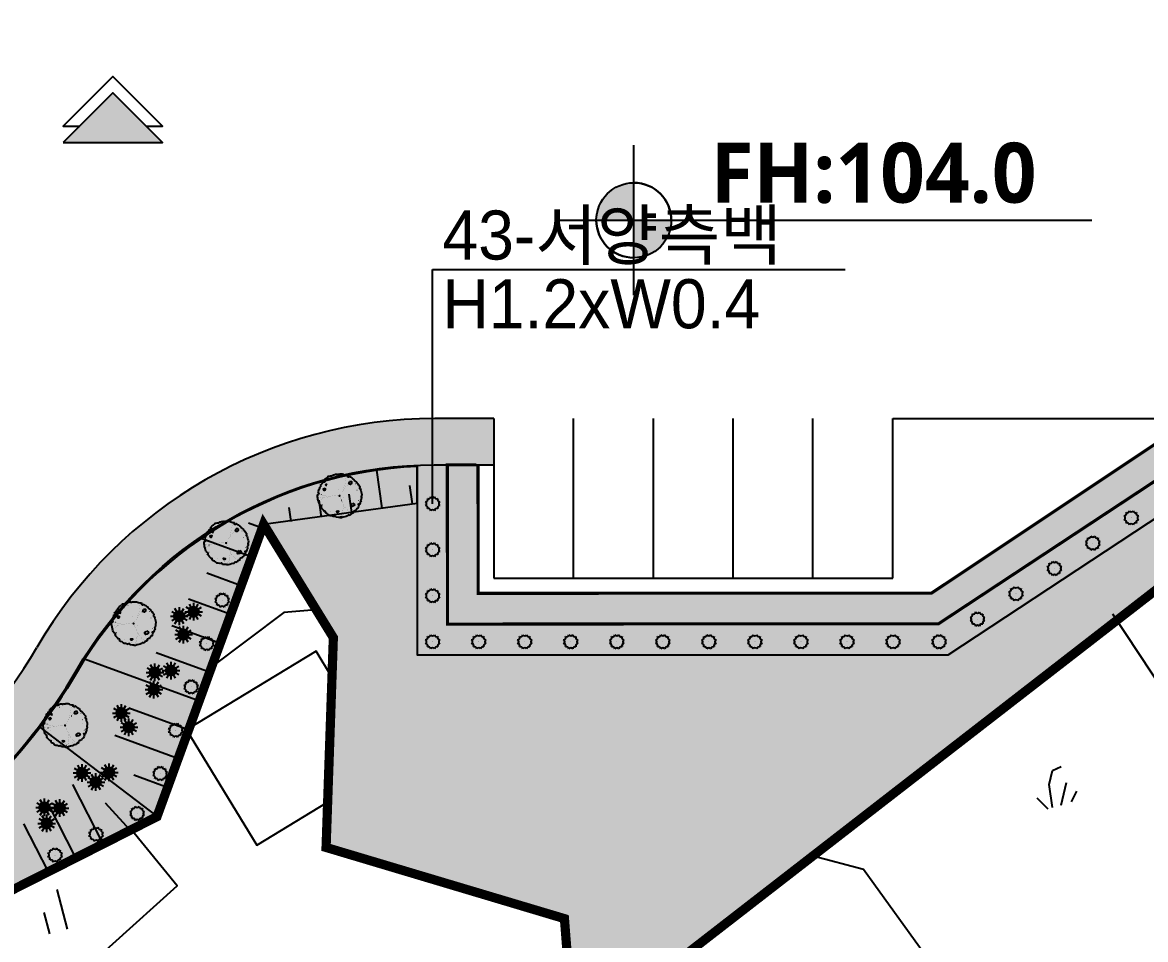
# Model space of a CAD drawing. Header units: millimetres. Extents: x 13387 to 322416, y 10188 to 219730.
# Drawn here: x 107185 to 143775, y 54307 to 84199 of the extents above; entities that cross this region are included whole.
import ezdxf
from ezdxf.xclip import XClip

# ---------------------------------------------------------------- set-up
doc = ezdxf.new("R2010")
doc.units = ezdxf.units.MM
doc.header["$LTSCALE"] = 400
doc.header["$XCLIPFRAME"] = 0
doc.linetypes.add('base$0$base$0$XREF_BASE$0$PHANTOMX2', pattern=[5, 2.5, -0.5, 0.5, -0.5, 0.5, -0.5])
doc.linetypes.add('DOT2', pattern=[0.125, 0, -0.125])
doc.layers.get('Defpoints').update_dxf_attribs({"color": 153})
for name, color, linetype in [('0-녹지', 71, 'Continuous'), ('_교목_Name', 7, 'Continuous'), ('_교목_Plant', 90, 'Continuous'), ('_교목_Size', 7, 'Continuous'), ('_교목_Tag', 7, 'Continuous'), ('base$0$base$0$1-HY', 8, 'Continuous'), ('base$0$base$0$1-SIM', 8, 'Continuous'), ('base$0$base$0$1-비닐하우스', 7, 'Continuous'), ('base$0$base$0$1-지적선', 3, 'Continuous'), ('base$0$base$0$A-ANNO-ENT', 1, 'Continuous'), ('base$0$base$0$CE-SLOP-FILL', 1, 'Continuous'), ('base$0$base$0$LSMD_CONT_LDREG_41500', 1, 'Continuous'), ('base$0$base$0$SYM', 7, 'Continuous'), ('base$0$base$0$TIT', 2, 'Continuous'), ('base$0$base$0$WID', 4, 'Continuous'), ('base$0$base$0$XREF_BASE$0$CE_PROPERTY LINE', 2, 'Continuous'), ('base$0$base$0$XREF_BASE$0$성토옹벽', 6, 'Continuous'), ('base$0$base$0$XREF_BASE$0$절토옹벽', 2, 'Continuous'), ('base$0$base$0$사업부지', 7, 'Continuous'), ('tc-2', 252, 'Continuous')]:
    doc.layers.add(name, color=color, linetype=linetype)
doc.styles.add('base$0$base$0$SH_대대리576', font='NanumGothicBold.ttf')
doc.styles.add('Landy', font='')
doc.styles.get("Standard").update_dxf_attribs({"font": 'arial.ttf'})
doc.styles.get('Landy').set_extended_font_data('Dotum')
doc.dimstyles.new('LandyUse_T', dxfattribs={"dimtxt": 2.5, "dimasz": 80, "dimexe": 1.25, "dimexo": 0.625, "dimtad": 1, "dimtxsty": 'Standard', "dimcen": 2.5, "dimadec": 0, "dimazin": 0, "dimtfac": 1, "dimtmove": 0, "dimatfit": 3, "dimfxl": 1, "dimarcsym": 0})

# ---------------------------------------------------------------- blocks, each defined once
blk = doc.blocks.new('base$0$base$0$XREF_BASE$0$A$C3CBC0631')
at = {"layer": 'base$0$base$0$XREF_BASE$0$절토옹벽'}
h = blk.add_hatch(color=253, dxfattribs=at)
h.dxf.hatch_style = 1
h.paths.add_polyline_path([(130451.335739725, 44866.32076635645), (114477.2026215161, 31926.10577934407), (106369.6013699374, 26576.93265260439), (90369.60388822621, 26567.93888396435), (90366.68744445499, 31756.4857185591), (91366.68760247645, 31756.4857185591), (91366.6872865425, 31757.04778426923), (91369.04164555692, 27568.50079167818), (106141.4091715254, 27576.80455163619), (113947.8975244728, 32781.19332135239), (129837.9336276741, 45656.09152374833), (130467.2574968081, 44879.21855292811)])
at = {"layer": 'base$0$base$0$XREF_BASE$0$CE_PROPERTY LINE', "color": 8, "linetype": 'base$0$base$0$XREF_BASE$0$PHANTOMX2', "ltscale": 3, "flags": 128}
blk.add_lwpolyline([(24652.76737443754, 158066.8492363592), (15380.4110466406, 151109.1997906115), (8258.577161640744, 149250.7657068967), (3838.456464302493, 149289.983853352), (747.5493691571755, 147601.8513649298), (-6916.187566795503, 147571.8335341166), (-7299.217213331838, 146160.3880736351), (-1843.209607349592, 125252.0436854221), (436.4319298593327, 116516.0715637231), (2170.811078078696, 109869.6371835833), (5325.836849436513, 104705.9502916239), (5798.206085803336, 96717.37918637908), (3939.717013003188, 88654.88588056064), (43.01130034006201, 76541.50093849935), (81.48991642415058, 64278.89006649121), (3721.839927527588, 52296.81888539597), (8341.883928829338, 45950.72824278896), (24954.40718019975, 35648.47756904674), (27528.21726434573, 32945.77692664252), (33205.45976977574, 26984.07705821998), (45784.51527630189, 19195.85957708463), (55261.96760372201, 14960.6288216111), (63841.74267107865, 9899.995991553558), (67942.67512156663, 798.5556095209031), (71064.70058839803, 403.0317872251399), (74494.59714766243, 0.0002096086100209504), (71415.87978405633, 11497.16853099095), (72508.57258386735, 16026.83434736758), (80906.96437687846, 20283.29066520167), (84381.01293745579, 29814.28408796608), (86653.84150110651, 26118.40715457185), (86416.56737817358, 19280.95346082124), (94182.07851548155, 16960.51027057535), (94474.19759311993, 13223.17332398781), (94701.46847611899, 13128.4899075025), (143072.0183788298, 50641.2155089373), (145797.3464094412, 73714.96683944107), (141925.5867809475, 86005.60662537135), (137274.2785582436, 142330.1789584564), (130339.9445285992, 137928.6886749897), (128628.5224143597, 139085.032621993), (122336.2858937185, 140646.8890389661), (114377.7881218662, 141401.8814335858), (105827.501802142, 145929.6958948254), (90331.30561404047, 146143.9461790753), (69870.99329639156, 143915.6462800904), (58636.39725331473, 140115.8631668209), (56478.29978609132, 144306.7479575972), (45632.72189351392, 153630.4081809107)], close=True, dxfattribs=at)
at = {"layer": 'base$0$base$0$XREF_BASE$0$절토옹벽', "color": 8, "linetype": 'ByBlock', "ltscale": 5, "flags": 128}
blk.add_lwpolyline([(130451.335739725, 44866.32076635645, 99.99999999999999, 99.99999999999999, 0), (114477.2026215161, 31926.10577934407, 99.99999999999999, 99.99999999999999, 0), (106369.6013699374, 26576.93265260439, 99.99999999999999, 99.99999999999999, 0), (90369.60388822621, 26567.93888396435, 99.99999999999999, 99.99999999999999, 0), (90366.68744445499, 31756.4857185591, 99.99999999999999, 99.99999999999999, 0), (91366.68760247645, 31756.4857185591, 99.99999999999999, 99.99999999999999, 0), (91366.6872865425, 31757.04778426923, 99.99999999999999, 99.99999999999999, 0), (91369.04164555692, 27568.50079167818, 99.99999999999999, 99.99999999999999, 0), (106141.4091715254, 27576.80455163619, 99.99999999999999, 99.99999999999999, 0), (113947.8975244728, 32781.19332135239, 99.99999999999999, 99.99999999999999, 0), (129837.9336276741, 45656.09152374833, 99.99999999999999, 99.99999999999999, 0), (130467.2574968081, 44879.21855292811, 0, 0, 0)], format="xyseb", close=True, dxfattribs=at)
blk = doc.blocks.new('base$0$base$0$A$C61401735')
at = {"layer": 'base$0$base$0$CE-SLOP-FILL', "color": 251, "linetype": 'ByBlock'}
for p, q in [((94531.6996674295, 30336.84925310116), (94352.29718563863, 31576.93667153036)), ((93542.0028111614, 30193.67057908513), (93454.7754786837, 30796.61384090071)), ((95521.3965236976, 30480.02792711731), (95434.53163353441, 31080.46587156097)), ((92552.3059548933, 30050.49190506898), (92472.9040076618, 30599.34359751851)), ((91562.6090986252, 29907.31323105295), (91496.5172521419, 30364.16124378156)), ((90621.80871199403, 29690.41117026552), (90174.98372923495, 29853.27894483332)), ((90295.01110585342, 28745.1698158615), (88628.11505820655, 29352.75368021859)), ((89936.88922932895, 27811.34616280405), (88813.34075270948, 28220.8797544043)), ((89594.4294879965, 26871.81365907344), (88219.84038183448, 27372.8515985444)), ((89267.63188185584, 25926.57230466942), (87674.09297683538, 26507.41747931752)), ((88925.17214052338, 24987.03980093868), (87171.30473261472, 25626.32473941543)), ((88582.71239919082, 24047.50729720807), (84833.56975471188, 25414.07036463753)), ((88240.25265785836, 23107.97479347733), (86273.43311728904, 23824.8808168848)), ((87212.87343386078, 20289.37728228525), (83390.20714078948, 23199.9002613381)), ((87897.7929165258, 22168.4422897466), (85817.35554066073, 22926.76203149976)), ((87555.33317519334, 21228.90978601598), (86443.33510281396, 21634.2332535038)), ((85437.96865793364, 19393.85501597018), (84453.45158747974, 21327.02038883464)), ((84545.98561467713, 18941.78193418926), (83664.91297905991, 20671.82721351471)), ((86321.12445994845, 19841.45429280389), (85513.1341300378, 20727.48224288831)), ((83654.00257142074, 18489.70885240834), (82859.89359837474, 20048.99514113262))]:
    blk.add_line(p, q, dxfattribs=at)
at = {"layer": 'base$0$base$0$CE-SLOP-FILL', "color": 251}
blk.add_lwpolyline([(95670.48305207287, 31747.56054400047), (95670.48315795755, 25559.01288975077), (112970.3407731506, 25559.01318574755), (121372.1272081307, 31095.50581512728), (137391.5131237361, 44057.47242086055)], dxfattribs=at)
at = {"layer": 'base$0$base$0$CE-SLOP-FILL', "color": 251, "linetype": 'ByBlock'}
blk.add_lwpolyline([(95670.48305289046, 31699.77638368169, 0.2553564551833102), (84593.214487158, 25001.21902788186, -0.1446457408303017), (77381.35642984207, 18193.14484536729, -0.03424554593242065), (75176.77228581684, 17258.87223931553), (74975.21588621213, 16672.93530745327), (70127.69067412411, 9899.99744849815), (74228.62312461139, 798.5570664654952), (77350.64859144279, 403.0332441697828), (80780.5451507073, 0.001666553085669875), (77701.82778713317, 11497.16998806677), (78794.52058691281, 16026.83580431202), (87192.91237992357, 20283.29212214611), (90666.96094050148, 29814.28554491047), (95670.48307335278, 30503.83257445646), (95670.48305289046, 31699.77638368169)], format="xyb", dxfattribs=at)
blk = doc.blocks.new('base$0$base$0$A$C39EA40FB')
at = {"layer": 'base$0$base$0$1-SIM', "color": 8}
for p, q in [((0.3315694252378307, 0.502901213709265), (0.4802046115219127, 0.7772115109255537)), ((0.4802046115219127, 0.7772115109255537), (0.6860084937361535, 0.811500490817707)), ((0.2744028687593527, -7.409835234284401e-07), (0.3315694252378307, 0.502901213709265)), ((-8.812348823994398e-07, 0.2857392162550241), (0.1715009276522323, -7.409835234284401e-07)), ((0.4687713002203964, -7.409835234284401e-07), (0.7088751163100824, 0.4457529138890095)), ((0.7088751163100824, 0.01142737717600539), (0.8803769251971971, 0.2057315965648741))]:
    blk.add_line(p, q, dxfattribs=at)
blk = doc.blocks.new('base$0$base$0$A$C0C523BD5')
at = {"layer": 'base$0$base$0$1-SIM', "color": 8}
for p, q in [((0.3944576354988385, 0.8915101256570779), (0.3944576354988385, 1.274165697395802e-06)), ((1.977459760382771e-06, 0.4800446797744371), (1.977459760382771e-06, 1.274165697395802e-06))]:
    blk.add_line(p, q, dxfattribs=at)
blk = doc.blocks.new('base$0$base$0$G$C940A8A8A')
at = {"layer": 'base$0$base$0$LSMD_CONT_LDREG_41500', "color": 1, "linetype": 'Continuous', "const_width": 300, "flags": 128}
blk.add_lwpolyline([(58047.7566465378, 16229.14100265043), (67248.7566515446, 18227.14100325393), (73016.75665822031, 26572.14100019919), (74282.75666084292, 22422.14100262063), (72326.7566606045, 15866.14100089209), (79254.75664880278, 11660.14100251632), (78593.7566503525, 7970.141001175216), (78789.75666012766, 7821.141001897922), (135064.756651187, 31905.14100076543), (143527.7566656113, 53543.1410028963), (142884.7566738367, 66413.14100207674)], dxfattribs=at)
blk = doc.blocks.new('base$0$base$0$현황측량 지적')
at = {"layer": 'base$0$base$0$1-HY', "color": 8}
blk.add_lwpolyline([(27455.16650186526, -113085.2004083532), (26410.54919777252, -113170.38863585), (24045.86056792783, -114954.2957131558)], dxfattribs=at)
at = {"layer": 'base$0$base$0$1-HY'}
for points in [[(43649.50934298802, -121102.6355159427), (45292.11763664708, -121538.0357532878), (49613.39443299174, -127535.2594320127), (53142.39556674054, -129462.6594933914), (62350.35100240586, -128102.6423248441), (58051.83590256888, -120243.6914382323), (53419.86471311143, -113226.5258747512)], [(14867.13514869614, -139997.8291331795), (16676.84980626451, -142433.2455391574), (20940.27773297997, -143297.7687093711), (26927.02693007793, -143526.5656800359), (31200.71554307314, -141495.6827097109), (16636.38324412331, -127758.9960027293), (22932.07940347632, -122082.443892027), (21438.5974212368, -120251.2802808138)]]:
    blk.add_lwpolyline(points, dxfattribs=at)
at = {"layer": 'base$0$base$0$1-비닐하우스', "color": 8, "ltscale": 3}
blk.add_lwpolyline([(27974.91092265211, -115286.6299715687), (27456.70265748259, -114433.9882367274), (23240.14292075112, -116996.6778368503), (25525.36361945374, -120756.6999587885), (27833.77421184722, -119353.7221314872)], dxfattribs=at)
at = {"layer": 'base$0$base$0$1-SIM', "xscale": 1500, "yscale": 1500, "zscale": 1500, "rotation": 14.62512501046145}
for name, p in [('base$0$base$0$A$C39EA40FB', (51049.09926715679, -119635.7178418122)), ('base$0$base$0$A$C0C523BD5', (18774.62802723283, -123645.2814544044))]:
    blk.add_blockref(name, p, dxfattribs=at)
at = {"layer": 'base$0$base$0$1-지적선', "color": 8, "rotation": 14.62512504690287}
blk.add_blockref('base$0$base$0$G$C940A8A8A', (-38192.77356189396, -154447.1065428364), dxfattribs=at)
blk = doc.blocks.new('base$0$base$0$levelsymbol')
at = {"layer": 'base$0$base$0$TIT', "ltscale": 10}
h = blk.add_hatch(color=4, dxfattribs=at)
h.paths.add_polyline_path([(-1500, 0), (0, 0), (0, 1500.000000000116, 0.4142135623726519)])
h.paths.add_polyline_path([(0, 0), (0, -1500.000000002445, 0.4142135623735383), (1500.000000001862, 0)])
at = {"layer": 'base$0$base$0$TIT', "color": 4, "ltscale": 10}
for p, q in [((0, -2999.999999600055), (0, 3000.000000000234)), ((-3000, 0), (18319.46780886873, 0))]:
    blk.add_line(p, q, dxfattribs=at)
blk.add_circle((1.8626451e-09, -1.1641532e-09), 1500.00000000128, dxfattribs=at)
for centre, radius, start, end in [((1.8626451e-09, -1.1641532e-09), 1500.00000000128, 0, 90), ((1.8626451e-09, -1.3387762e-09), 1499.999999998894, 180, 270)]:
    blk.add_arc(centre, radius, start, end, dxfattribs=at)
blk = doc.blocks.new('base$0$base$0$XREF_BASE$0$A$C5E376D50')
at = {"layer": 'Defpoints', "linetype": 'Continuous', "flags": 128}
blk.add_lwpolyline([(289782.5532216388, 188809.2856989086), (298180.945014623, 193065.7420167914), (301654.9935751371, 202596.735439579), (303927.8221388105, 198900.8585062069), (303690.5480159232, 192063.4048124547), (311456.0591533622, 189742.9616222908), (311748.1782309101, 186005.6246756751), (311975.4491139115, 185910.9412591839), (360345.999016488, 223423.6668609709), (363071.3270468302, 246497.4181914628), (359199.5674183704, 258788.0579773973)], dxfattribs=at)
blk = doc.blocks.new('base', base_point=(1.855369e-10, 0))
at = {"layer": 'base$0$base$0$A-ANNO-ENT'}
blk.add_hatch(color=256, dxfattribs=at).paths.add_polyline_path([(2511380.636398875, -1057517.403642953), (2508140.636398881, -1057517.403642953), (2509760.636398875, -1055897.403642955)])
at = {"layer": 'base$0$base$0$사업부지', "linetype": 'Continuous', "ltscale": 10}
h = blk.add_hatch(dxfattribs=at)
h.set_pattern_fill('AR-HBONE', color=8, scale=99.99999999999986, angle=14.62512504690361, style=0)
h.set_pattern_definition([(59.62512504690361, (-195145259.6991543, -419444232.2719833), (-142.831999634744, 547.3563920156049), [1200, -400]), (149.6251250469036, (-195145057.4369581, -419443887.1777874), (-142.831999634744, 547.3563920156049), [1200, -400])])
edge = h.paths.add_edge_path()
edge.add_arc((2429632.19011766, -997541.0906825645), 8499.999999992937, 12.089525258264928, 71.41029134700977, ccw=False)
edge.add_arc((2429632.19011766, -997541.0906825645), 8499.999999997353, 359.9999984067016, 12.089525258263393, ccw=False)
edge.add_line((2438132.190117703, -997541.0909189703), (2438132.189053157, -1035817.531718898))
edge.add_arc((2467632.189053317, -1035817.532539206), 29500.00000020882, 179.9999985212206, 238.2040075341432)
edge.add_line((2452088.746715098, -1060890.454193657), (2484216.084700368, -1080807.136842157))
edge.add_arc((2493436.769800619, -1065933.36900208), 17500.00009946504, 238.2040115990283, 296.8892839559107)
edge.add_arc((2493436.769795718, -1065933.369115965), 17500.00000003145, 296.8892841389975, 329.8113107092159)
edge.add_arc((2520232.366456561, -1081521.698070123), 13499.9999999482, 89.99999840677327, 149.8113107092469, ccw=False)
edge.add_line((2520232.36683199, -1068021.69807017), (2522153.157852076, -1068021.69812351))
edge.add_line((2522153.157852037, -1068021.698123469), (2522153.157865027, -1066521.698123583))
edge.add_line((2522153.157865039, -1066521.698123711), (2520232.366873683, -1066521.698070273))
edge.add_arc((2520232.366456591, -1081521.698070238), 15000.00000001573, 89.99999840679433, 149.8113107091951)
edge.add_arc((2493436.769795718, -1065933.369115965), 16000.00000002185, 296.88928413904733, 329.81131070911533, ccw=False)
edge.add_arc((2493436.769795718, -1065933.369115965), 16000.00000002493, 238.2040117821623, 296.889284139047, ccw=False)
edge.add_line((2485006.429223954, -1079532.242519415), (2452879.091240743, -1059615.559872122))
edge.add_arc((2467632.189053259, -1035817.532539221), 28000.00000016149, 179.9999984068245, 238.2040074197688, ccw=False)
edge.add_line((2439632.189053126, -1035817.531760658), (2439632.190117672, -997541.0909607303))
edge.add_arc((2429632.19011766, -997541.0906825645), 9999.999999976548, 359.9999985212207, 12.08952537272298)
edge.add_arc((2429632.19011766, -997541.0906825645), 9999.999999976517, 12.08952525816055, 76.96135139365832)
edge.add_line((2431888.2727176, -987798.9096484841), (2432341.897195609, -989484.5723557171))
at = {"layer": 'base$0$base$0$A-ANNO-ENT'}
blk.add_lwpolyline([(2510840.636398875, -1056977.403642953), (2511380.636398875, -1056977.403642953), (2509760.636398875, -1055357.403642954), (2508140.636398881, -1056977.403642953), (2508680.636398878, -1056977.403642953)], dxfattribs=at)
blk.add_lwpolyline([(2508140.636398881, -1057517.403642953), (2511380.636398875, -1057517.403642953), (2509760.636398875, -1055897.403642954)], close=True, dxfattribs=at)
at = {"layer": 'base$0$base$0$WID'}
for p, q in [((2522169.175392589, -1066514.310498522), (2520248.384401407, -1066514.310498522)), ((2522169.175392589, -1066514.310498522), (2522169.175492403, -1071714.31049852)), ((2524769.175492403, -1071714.310498522), (2524769.175492403, -1066514.310498522)), ((2527369.175492403, -1071714.310498522), (2527369.175492403, -1066514.310498522)), ((2529969.175492403, -1071714.310498522), (2529969.175492403, -1066514.310498522)), ((2532569.175492403, -1071714.310498522), (2532569.175492403, -1066514.310498522)), ((2535169.175492403, -1071714.310498522), (2535169.175492403, -1066514.310498522)), ((2535169.175492403, -1066514.310498522), (2544762.351740466, -1066514.310498523)), ((2522169.175492403, -1071714.310498521), (2535169.175492403, -1071714.310498522))]:
    blk.add_line(p, q, dxfattribs=at)
for centre, radius, start, end in [((2520248.384401407, -1081514.310498522), 15000, 90, 149.8113190281606), ((2493452.785477645, -1065925.98543401), 16000, 238.2040091116379, 329.8113190281603)]:
    blk.add_arc(centre, radius, start, end, dxfattribs=at)
at = {"layer": 'base$0$base$0$사업부지', "color": 8, "linetype": 'Continuous', "ltscale": 10, "flags": 128}
blk.add_lwpolyline([(2432341.897195595, -989484.5723557358, -0.2647752013405861), (2437943.673229944, -995760.8523630167, -0.05279949481186038), (2438132.190117703, -997541.0909189703), (2438132.189053146, -1035817.531718947, 0.259567496967005), (2452088.746715098, -1060890.454193657), (2484216.084700394, -1080807.136842183, 0.2618101119867151), (2501351.458240504, -1081541.306417798, 0.1446457408303017), (2508563.31629782, -1074733.232235284, -0.2670669707903662), (2520232.36683199, -1068021.69807017), (2522153.157852095, -1068021.698123454)], format="xyb", dxfattribs=at)
ref = blk.add_blockref('base$0$base$0$현황측량 지적', (2488921.03734688, -959657.4591534454))
XClip(ref).set_block_clipping_path([(-120941.07946003601, -150848.00685366592), (162857.53638898185, 70751.99314633408)])
ref = blk.add_blockref('base$0$base$0$XREF_BASE$0$A$C5E376D50', (2212998.119568409, -1272554.759292457))
XClip(ref).set_block_clipping_path([(154965.4345864058, 162053.3751671459), (438965.4345861674, 383653.37516714586)])
at = {"layer": 'base$0$base$0$CE-SLOP-FILL', "linetype": 'ByBlock'}
blk.add_blockref('base$0$base$0$A$C61401735', (2424002.912177511, -1099771.416138765), dxfattribs=at)
at = {"layer": 'base$0$base$0$SYM', "xscale": 0.8145454406738282, "yscale": 0.8145454406738282, "zscale": 0.8145454406738282}
blk.add_blockref('base$0$base$0$levelsymbol', (2526731.821119917, -1060048.650350185), dxfattribs=at)
at = {"layer": 'base$0$base$0$XREF_BASE$0$성토옹벽'}
blk.add_blockref('base$0$base$0$XREF_BASE$0$A$C3CBC0631', (2430288.860180555, -1099777.860319557), dxfattribs=at)
at = {"layer": 'base$0$base$0$SYM', "color": 240, "style": 'base$0$base$0$SH_대대리576'}
blk.add_text('FH:104.0', height=1954.909090909091, dxfattribs=at).set_placement((2529230.454354656, -1059476.369410367))
blk = doc.blocks.new('TE000017_0')
for p, q in [((0.3863703305151773, -0.1035276180408857), (-0.3863703305160868, 0.1035276180411131)), ((-0.3863703305160584, -0.1035276180409141), (0.3863703305152057, 0.1035276180411131)), ((0.2828427124741779, -0.2828427124744621), (-0.2828427124750589, 0.2828427124747748)), ((-0.2828427124750306, -0.2828427124744905), (0.2828427124742347, 0.2828427124747463)), ((-0.1035276180413973, -0.38637033051549), (0.1035276180406299, 0.3863703305157742)), ((0.1035276180405731, -0.3863703305154615), (-0.1035276180414257, 0.3863703305157742))]:
    blk.add_line(p, q)
at = {"layer": 'tc-2'}
for p, q in [((-0.6000000000003923, 0), (0.5999999999996249, 0)), ((-0.5196152422709872, -0.2999999999999829), (0.5196152422703051, 0.3000000000000114)), ((0.5196152422702482, -0.2999999999999829), (-0.5196152422711009, 0.3000000000000398)), ((0.2999999999996135, -0.5196152422705609), (-0.3000000000003808, 0.51961524227076)), ((-0.300000000000324, -0.5196152422706178), (0.2999999999996987, 0.519615242270703)), ((-3.979e-13, -0.599999999999909), (-3.695e-13, 0.6000000000001079))]:
    blk.add_line(p, q, dxfattribs=at)
blk = doc.blocks.new('TL000051_0')
at = {"color": 0}
for points in [[(-0.5543174566564347, 0.3043268910015229), (-0.5542305185358601, 0.304500767242672), (-0.5411898004526848, 0.3214537007507943), (-0.5333653696027625, 0.3338423829298449), (-0.5118481847654835, 0.3507953164379955), (-0.4948952512573044, 0.3716604653711215), (-0.4825065690782822, 0.392525614304219), (-0.4728007219353004, 0.4064777695723194)], [(-0.4590332765285155, 0.4303436967454957), (-0.4296916608413142, 0.4264314813205488), (-0.4231713017997265, 0.4159989068539858), (-0.4336038762662895, 0.3990459733458351), (-0.4486007020619809, 0.3990459733458351), (-0.4649015996659785, 0.4055663323874228), (-0.4728007219353004, 0.4064777695723194)], [(-0.4578107092082178, 0.4301806877694503), (-0.4531649533911093, 0.4394721994037525), (-0.4446884866370056, 0.4518608815827747), (-0.423823337703908, 0.481202497269976), (-0.406870404195729, 0.4981554307781267), (-0.3814410039335029, 0.5151083642862773), (-0.3690523217545092, 0.5235848310403526), (-0.359811399112715, 0.528905362258314)], [(-0.3096503106431783, 0.5664754447675194), (-0.3136292699009004, 0.5672712366190638), (-0.3325383111215103, 0.5640110570982699), (-0.3410147778756141, 0.5594468057691416), (-0.3468831010130202, 0.5477101594942724), (-0.3612278909045301, 0.5268450105611464)], [(-0.3096503106431783, 0.5664754447675479), (-0.2973283722969313, 0.5737915956606514), (-0.2634225052805448, 0.5822680624147268), (-0.2510338231015226, 0.5868323137438552), (-0.225604422839325, 0.5868323137438552), (-0.2125637047561213, 0.5907445291688305), (-0.1747456223148447, 0.6116096781019281), (-0.162356940135794, 0.6161739294310565), (-0.1330153244485928, 0.6246503961851319), (-0.1114981396113706, 0.6285626116101071), (-0.0821565239241693, 0.6331268629392071), (-0.0795483803075001, 0.6331268629392071)], [(-0.0498807466682081, 0.6331268629392071), (-0.0547710159493988, 0.617478001239391), (-0.0632474827035026, 0.6135657858144157), (-0.0717239494575779, 0.6135657858144157), (-0.07759227259498401, 0.6135657858144157), (-0.0795483803075001, 0.622042252568491), (-0.0795483803075001, 0.6279105757059256), (-0.0795483803075001, 0.6363870424600009)], [(-0.0498807466682081, 0.6331268629392071), (-0.031297723399689, 0.6331268629392071), (0.0149968257956914, 0.6331268629392071), (0.0234732925497951, 0.6370390783641824), (0.0860687393490878, 0.6370390783641824)], [(0.0860687393490878, 0.6370390783641824), (0.1160623909404705, 0.6246503961851319), (0.1408397552985434, 0.6116096781019281), (0.1956107712479706, 0.5992209959229058), (0.208651489331146, 0.5992209959229058), (0.2379931050183472, 0.5953087804979305), (0.2451256345565298, 0.593388484083846)], [(0.299640007189538, 0.5600303802640952), (0.2934161568719276, 0.5568386621525292), (0.2595102898556263, 0.5398857286443502), (0.230168674168425, 0.5614029134816292), (0.2471216076765472, 0.5822680624147268), (0.2451256345565298, 0.593388484083846)], [(0.299640007189538, 0.5600303802640952), (0.3181935212300289, 0.5490142313026071), (0.3305822034090511, 0.5405377645485318), (0.3560116036713055, 0.5235848310403526), (0.3899174706876067, 0.4981554307781267), (0.4107826196207043, 0.4896789640240513), (0.4192590863747796, 0.4772902818450007), (0.4446884866370056, 0.4394721994037525), (0.4531649533911093, 0.4264314813205488), (0.4909830358323859, 0.4010020810582944), (0.5084781115530177, 0.3866471471337149)], [(0.5084781115530177, 0.3866471471337149), (0.5040237539155897, 0.3801369321251968), (0.5164124360945835, 0.3716604653711215), (0.5248889028486872, 0.3592717831920709), (0.5248889028486872, 0.3547075318629709), (0.5333653696027625, 0.3547075318629709), (0.5353214773152501, 0.3547075318629709)], [(0.5353214773152501, 0.3547075318629709), (0.5372775850277094, 0.3507953164379955), (0.5457540517817847, 0.3253659161757696), (0.5711834520440391, 0.2999365159135436), (0.592048600977165, 0.2751591515554708), (0.592048600977165, 0.2582062180472917), (0.5957720113927963, 0.245406994743405)], [(-0.585691250911566, -0.2432093922516287), (-0.592048600977165, -0.2347329254975534), (-0.6005250677312404, -0.1969148430562768), (-0.609001534485259, -0.1545325092858718), (-0.6259544679934379, -0.0997614933364446), (-0.6298666834184417, -0.0580311954702495), (-0.6383431501724602, -0.0241253284539198), (-0.6383431501724602, 0.0052162872332815), (-0.6344309347475418, 0.026081436166379), (-0.6344309347475418, 0.046325010591886)], [(-0.6253252456390328, 0.0952476167904593), (-0.6012367646747236, 0.0743503448428271), (-0.6098920583528127, 0.0390090722878824), (-0.6344309347475418, 0.046325010591886)], [(-0.6253252456390328, 0.0952476167904593), (-0.6213902166643664, 0.0978053856239854), (-0.6129137499102626, 0.1401877193943619), (-0.6044372831561589, 0.1610528683274879), (-0.5881363855521898, 0.1949587353437891), (-0.575095667468986, 0.2203881356060435), (-0.5715628617741402, 0.2545385906559261)], [(-0.55488255444007, 0.3051528031467967), (-0.5464060876859663, 0.2927641209677745), (-0.5483621953984539, 0.2784193310762646), (-0.5568386621524724, 0.2660306488972139), (-0.5715628617741402, 0.2545385906559261)], [(0.5957720113927963, 0.245406994743405), (0.5816160265105736, 0.2334288536892188), (0.5796599187980861, 0.2314727459767312), (0.5816160265105736, 0.2171279560852213), (0.5861802778396737, 0.2125637047561213), (0.590092493264649, 0.2125637047561213), (0.6005250677312404, 0.2106075970436336), (0.6024811754436712, 0.2106075970436336), (0.6060924512205474, 0.2099304828354604)], [(0.6060924512205474, 0.2099304828354604), (0.6129137499102626, 0.1864822685897138), (0.6174780012393626, 0.1525764015734126), (0.6259544679934379, 0.1193225704612359), (0.6383431501724602, 0.0769402366908594), (0.6468196169265639, 0.0391221542495828), (0.6344309347475418, -0.0286895797830482), (0.6429074015016454, -0.0534669441411211), (0.6298666834184417, -0.0997614933364446), (0.6298666834184417, -0.1069338882822137)], [(-0.5373998417597364, -0.3183157779620274), (-0.5255409387528687, -0.3064568749551313), (-0.528149082369481, -0.2901559773511337), (-0.5392336927401687, -0.2842876542136707), (-0.5477101594942724, -0.2816795105970584), (-0.5561866262483762, -0.2758111874596238), (-0.5640110570982699, -0.2679867566096732), (-0.5698793802356761, -0.2542940026223448), (-0.5835721342230614, -0.2432093922516287), (-0.585691250911566, -0.2432093922516287)], [(-0.437790633124564, -0.4524648727361012), (-0.4446884866370056, -0.4414283071162118), (-0.4570771688160847, -0.4283875890330365), (-0.4864187845032859, -0.3990459733458351), (-0.5164124360945835, -0.3651401063295054), (-0.5333653696027625, -0.3357984906423326), (-0.5372775850277094, -0.3188455571341819), (-0.5373998417597364, -0.3183157779620274)], [(0.5644759870473594, -0.2699655438318871), (0.5627069852899638, -0.2725510079388016), (0.5542305185358601, -0.3103690903800782), (0.5457540517817847, -0.3318862752173572), (0.5411898004526848, -0.3527514241504832), (0.5118481847654835, -0.3697043576586338), (0.4825065690782822, -0.4075224400999105), (0.4655536355701031, -0.4283875890330365), (0.4587586311022563, -0.4423352297829127)], [(0.5770517751814737, -0.2536419667181917), (0.5633590211940885, -0.2477736435807287), (0.5614029134816576, -0.2477736435807287), (0.5516223749192477, -0.2458175358682695), (0.5457540517817847, -0.2458175358682695), (0.5398857286443786, -0.2458175358682695), (0.5418418363568663, -0.2555980744306794), (0.5496662672067602, -0.2608143616639325), (0.5574906980566823, -0.2647265770888794), (0.5653151289065761, -0.2705949002263424)], [(0.625709954529384, -0.1416548001787135), (0.6213902166643664, -0.1675732273690755), (0.6044372831561589, -0.1923505917271484), (0.6005250677312404, -0.2008270584812237), (0.5796599187980861, -0.2471216076766041), (0.5757768446426326, -0.2530955679158069)], [(0.6298666834184417, -0.1069338882822137), (0.6161739294310565, -0.1128022114196483), (0.6142178217185688, -0.1186705345571113), (0.6200861448560602, -0.1304071808319804), (0.6220422525684626, -0.1343193962569273), (0.625709954529384, -0.1416548001787135)], [(-0.4068201953956532, -0.4894034941207224), (-0.4094785478123982, -0.4694658509951069), (-0.4036102246749352, -0.4583812406243624), (-0.406870404195729, -0.4505568097744402), (-0.4146948350456796, -0.4472966302536463), (-0.4205631581830858, -0.4472966302536463), (-0.4401242353079056, -0.4531649533911093)], [(-0.1613057793797736, -0.6056088806850255), (-0.1793098736439447, -0.6011771036353935), (-0.2340808895933719, -0.5842241701272144), (-0.2718989720346485, -0.5842241701272144), (-0.2888519055428276, -0.5718354879481922), (-0.3136292699009004, -0.5509703390150662), (-0.3351464547381227, -0.5294531541777872), (-0.3690523217545092, -0.517064471998765), (-0.4068201953956532, -0.4894034941207224)], [(0.2542940026223448, -0.5773202605537621), (0.2425573563474472, -0.5803119547022675), (0.2125637047561213, -0.5927006368813182), (0.1956107712479706, -0.5972648882104182), (0.1577926888066656, -0.6057413549644936), (0.1030216728572668, -0.622042252568491), (0.0567271236618865, -0.6350829706516948), (0.0189090412206099, -0.6389951860766417), (0.0065203590415877, -0.6305187193225948), (-0.031297723399689, -0.6266065038975911), (-0.0945452061031915, -0.622042252568491), (-0.1075413590465075, -0.6188431995362862)], [(0.2825120408691646, -0.5691957578171696), (0.2718989720346485, -0.5600988416733231), (0.2640745411847263, -0.5600988416733231), (0.2523378949098571, -0.5620549493857823), (0.2542940026223448, -0.5698793802357045), (0.2542940026223448, -0.5773202605537621)], [(0.3981496894645602, -0.5000711844769797), (0.3729645371794277, -0.5125002206696366), (0.3605758550004054, -0.5125002206696366), (0.3475351369172017, -0.517064471998765), (0.3305822034090511, -0.5340174055069156), (0.3181935212300289, -0.5509703390150662), (0.2973283722969313, -0.5633590211941168), (0.2825120408691646, -0.5691957578171696)], [(0.4596853124326971, -0.4427323789245463), (0.4459925584453118, -0.4368640557871118), (0.4322998044579834, -0.438820163499571), (0.4088265119082167, -0.4505568097744402), (0.3990459733458067, -0.4583812406243624), (0.3931776502084005, -0.4681617791867723), (0.3912215424959129, -0.4779423177491538), (0.3951337579208882, -0.4955472871614859), (0.3990459733458067, -0.5014156102989205)]]:
    blk.add_lwpolyline(points, dxfattribs=at)
for points in [[(-0.3716604653711215, 0.3109709696762479), (-0.385202749534443, 0.3415665005637436), (-0.3982434676176467, 0.3330398772016281), (-0.4112841857008221, 0.319497593038335), (-0.3982434676176467, 0.3149834983172184), (-0.3806886548133264, 0.3064568749551313), (-0.3761745600922097, 0.3064568749551313)], [(0.2919114586315743, 0.4213155073032909), (0.3445758970444785, 0.4168014125821742), (0.3490899917655668, 0.3771776922524737), (0.3400618023233619, 0.3505946900059484), (0.3179928947979533, 0.3330398772016281), (0.2873973639104577, 0.337052405842627), (0.2783691744682528, 0.3460805952848318), (0.2738550797471362, 0.3681495028102404), (0.282883269189341, 0.3771776922524737)], [(-0.4203123751430269, 0.2176796787733508), (-0.4734783796360773, 0.1956107712479422), (-0.4644501901938725, 0.1780559584436503), (-0.4468953773895521, 0.1695293350815632), (-0.4293405645852602, 0.1695293350815632), (-0.4112841857008221, 0.1956107712479422), (-0.4072716570598516, 0.2046389606901755)], [(0.3841996173742075, -0.2151718483727336), (0.4373656218672295, -0.2502814739813459), (0.4283374324249963, -0.2768644762278711), (0.3887137120952957, -0.3034474784743963), (0.3445758970444785, -0.3164881965576001), (0.3315351789612748, -0.285892665670076), (0.3315351789612748, -0.2502814739813459), (0.3490899917655668, -0.2417548506192588), (0.3621307098487705, -0.2372407558981706)], [(-0.053166004493022, -0.4494032077901693), (-0.0842631014606639, -0.453917302511286), (-0.0797490067395472, -0.4714721153155779), (-0.0356111916887301, -0.4759862100366945), (-0.0180563788844381, -0.4584313972323742), (-0.0180563788844381, -0.4584313972323742)]]:
    blk.add_lwpolyline(points, close=True, dxfattribs=at)
for points, const_width in [([(-0.3438235479242735, 0.4388703201075828, -1), (-0.3463313783248907, 0.4388703201075828, -1)], 0.0025078304006148), ([(-0.2640745411847263, 0.4388703201075828, -1), (-0.2665823715853435, 0.4388703201075828, -1)], 0.0025078304006148), ([(-0.1532284374775656, 0.5316600449303337, -1), (-0.1657675894806232, 0.5316600449303337, -1)], 0.012539152003074), ([(0.2219429904544086, 0.4433844148286994, -1), (0.2194351600537914, 0.4433844148286994, -1)], 0.0025078304006148), ([(0.2751089949474306, 0.4920363246006332, -1), (0.2726011645468134, 0.4920363246006332, -1)], 0.0025078304006148), ([(0.3899676272955901, 0.4213155073032909, -1), (0.3874597968949729, 0.4213155073032909, -1)], 0.0025078304006148), ([(0.4662056714742846, 0.3505946900059484, -1), (0.4536665194711987, 0.3505946900059484, -1)], 0.012539152003074), ([(-0.5158607134064539, 0.0411284185700822, -1), (-0.5283998654095399, 0.0411284185700822, -1)], 0.012539152003074), ([(-0.4767385591568712, 0.3149834983172184, -1), (-0.4792463895574884, 0.3149834983172184, -1)], 0.0025078304006148), ([(-0.0298431817673191, 0.1956107712479422, -1), (-0.0323510121679362, 0.1956107712479422, -1)], 0.0025078304006148), ([(0.5148575812462184, 0.1645136742803288, -1), (0.5023184292431325, 0.1645136742803288, -1)], 0.012539152003074), ([(0.5093403543648664, 0.0456425132911989, -1), (0.506832523964249, 0.0456425132911989, -1)], 0.0025078304006148), ([(-0.4892777111599287, -0.2638237581446674, -1), (-0.5018168631630147, -0.2638237581446674, -1)], 0.012539152003074), ([(-0.4235725546638492, -0.1579933152387412, -1), (-0.4260803850644664, -0.1579933152387412, -1)], 0.0025078304006148), ([(0.1070843581062491, -0.05617540097375701, -1), (0.1045765277056319, -0.05617540097375701, -1)], 0.0025078304006148), ([(0.5630079249380345, -0.1359244077133326, -1), (0.5504687729349484, -0.1359244077133326, -1)], 0.012539152003074), ([(-0.2575541821431386, -0.453917302511286, -1), (-0.2650776733449902, -0.453917302511286, -1)], 0.0075234912018444), ([(-0.1271470013111582, -0.5421929326129203, -1), (-0.1296548317117754, -0.5421929326129203, -1)], 0.0025078304006148), ([(-0.0448901641710222, -0.5421929326129203, -1), (-0.0524136553728454, -0.5421929326129203, -1)], 0.0075234912018444), ([(0.0233228227257314, -0.5156099303663951, -1), (0.0208149923251142, -0.5156099303663951, -1)], 0.0025078304006148), ([(0.2089022723712048, -0.4980551175621031, -1), (0.2063944419705876, -0.4980551175621031, -1)], 0.0025078304006148)]:
    blk.add_lwpolyline(points, format="xyb", close=True, dxfattribs=dict(at, const_width=const_width))
at = {"const_width": 0.0326017952079924}
blk.add_lwpolyline([(0.0163008976039976, 0, -1), (-0.0163008976039976, 0, -1)], format="xyb", close=True, dxfattribs=at)
at = {"color": 0}
blk.add_lwpolyline([(-0.1075413590465075, -0.6188431995362862, 0.8755394864609574), (-0.1613057793798873, -0.6056088806849687, 1.61819740713141)], format="xyb", dxfattribs=at)
at = {"layer": 'tc-2', "linetype": 'DOT2'}
for points in [[(0, 0), (0.0365140106329705, 0.0495547287161458), (0.0749841289783717, 0.125842929502852), (0.1049777805697545, 0.1643130478482817), (0.1349714321610804, 0.2243003510309904), (0.181918017260557, 0.2758111874596238), (0.224300351030962, 0.3142813058050535), (0.2842876542137276, 0.3651401063295054), (0.3442749573964079, 0.4212151940872673), (0.3912215424959129, 0.4981554307781267)], [(0.1134542473238014, 0.1773537659314854), (0.1219307140778767, 0.2373410691141942), (0.1349714321610804, 0.3012405877218498), (0.1643130478482533, 0.3651401063295054), (0.1643130478482533, 0.4466445943494933), (0.181918017260557, 0.5190205797112242), (0.1858302326855607, 0.5705314161398576), (0.1911603249534153, 0.6002276444895358)], [(-0.0019561077124877, 0.0065203590416161), (-0.0619434108951964, 0.0065203590416161), (-0.1173664627487767, 0.0019561077124877), (-0.1473601143401595, 0.0019561077124877), (-0.1943066994396645, 0.0019561077124877), (-0.2627704693764201, -0.0189090412206383), (-0.3481871728213264, -0.036514010632942), (-0.4296916608413142, -0.0534669441411211), (-0.4805504613657945, -0.057379159566068), (-0.5574906980566823, -0.057379159566068), (-0.6174780012393626, -0.057379159566068), (-0.6305187193225664, -0.0619434108951964)], [(-0.3012405877218498, -0.0273855079747136), (-0.3266699879841042, -0.0234732925497383), (-0.3742686089877338, -0.010432574466563), (-0.412738727333192, 0.0019561077124877), (-0.4466445943494933, 0.0110846103707161), (-0.476638245940876, 0.0149968257956914), (-0.5066318975322021, 0.0234732925497383), (-0.5490142313025786, 0.036514010632942), (-0.6050927605705283, 0.0586055524657638)], [(-0.0104325744665914, 0.0019561077124877), (0.0065203590415877, -0.0149968257956914), (0.0195610771247914, -0.0449904773870458), (0.0365140106329705, -0.0788963444033186), (0.0534669441410927, -0.125842929502852), (0.0834605957324755, -0.1643130478482817), (0.1004135292405976, -0.2073474175228398), (0.1173664627487767, -0.2542940026223448), (0.1304071808319804, -0.2881998696386745), (0.155836581094178, -0.3266699879840758), (0.1688772991773817, -0.3481871728213548), (0.2288646023601188, -0.3996980092499882), (0.2412532845391411, -0.4251274095122142), (0.2758111874596238, -0.4551210611035686), (0.3312342393132042, -0.4935911794489983), (0.3600948897064597, -0.5126685585225346)], [(-0.4646422464491878, -0.0561554507263225), (-0.4981554307780982, -0.0743320930742471), (-0.5366255491235564, -0.104325744665573), (-0.5790078828939614, -0.1304071808319804), (-0.6050893190603404, -0.1427958630110027), (-0.6118619844585284, -0.1452910555261155)], [(0.1134542473238014, -0.2542940026223448), (0.1134542473238014, -0.3012405877218498), (0.108889995994673, -0.3651401063295054), (0.1004135292405976, -0.4120866914290389), (0.0965013138156508, -0.4375160916912364), (0.1004135292405976, -0.4805504613657945), (0.0965013138156508, -0.5235848310403526), (0.1004135292405976, -0.5790078828939329), (0.1049777805697545, -0.5959608164021121), (0.1009187214862379, -0.6226346332363732)], [(0.0969243348720568, -0.5189315994200571), (0.0704198776492717, -0.5529264467275539), (0.0534669441410927, -0.5790078828939329), (0.0365140106329705, -0.5959608164021121), (0.0149968257956914, -0.621390216664338), (0.0065203590415877, -0.6298666834184133)]]:
    blk.add_lwpolyline(points, dxfattribs=at)
blk = doc.blocks.new('TE000013_0')
at = {"const_width": 0.0238636363636364}
blk.add_lwpolyline([(-0.0119318181818358, 0, 1), (0.0119318181818358, 0, 1)], format="xyb", close=True, dxfattribs=at)
at = {"color": 0}
for centre, start, end in [((-0.7266522852985702, 0.4195328925243871), 270.5611790429073, 29.43882095690757), ((-0.839065785048774, 0), 300.5611790432281, 59.43882095677187), ((-0.4195328925243871, 0.7266522852985702), 240.5611790430924, 359.4388209570927), ((0, 0.839065785048774), 210.5611790432281, 329.4388209567718), ((0.4195328925243871, 0.7266522852985702), 180.5611790429072, 299.4388209569076), ((0.7266522852985702, 0.4195328925243871), 150.5611790430924, 269.4388209570927), ((0.839065785048774, 0), 120.5611790432281, 239.4388209567719), ((-0.7266522852985702, -0.4195328925243871), 330.5611790430924, 89.4388209570927), ((-0.4195328925243871, -0.7266522852985702), 0.5611790429072813, 119.4388209569076), ((0, -0.839065785048774), 30.56117904322813, 149.4388209567719), ((0.4195328925243871, -0.7266522852985702), 60.56117904309243, 179.4388209570927), ((0.7266522852985702, -0.4195328925243871), 90.56117904290727, 209.4388209569076)]:
    blk.add_arc(centre, 0.2254294214124015, start, end, dxfattribs=at)
blk = doc.blocks.new('G$CE0093AA2')
at = {"layer": '0-녹지'}
h = blk.add_hatch(color=256, dxfattribs=at)
h.dxf.hatch_style = 1
edge = h.paths.add_edge_path()
edge.add_line((19332.02560429752, 126164.1947710981), (19440.34568666911, 125746.8442360581))
edge.add_line((19440.34568666911, 125746.8442360581), (22595.37145806162, 120583.1573441195))
edge.add_line((22595.37145806162, 120583.1573441195), (23068.05431504326, 112593.627375262))
edge.add_line((23068.05431504326, 112593.627375262), (21209.25162173493, 104532.0929330472))
edge.add_line((21209.25162173493, 104532.0929330472), (17312.54590903933, 92418.70799092262))
edge.add_line((17312.54590903933, 92418.70799092262), (17351.02452531981, 80156.09711894474))
edge.add_line((17351.02452531981, 80156.09711894474), (20991.37453650183, 68174.0259378812))
edge.add_line((20991.37453650183, 68174.0259378812), (25611.41853784735, 61827.93529529776))
edge.add_line((25611.41853784735, 61827.93529529776), (42223.941789284, 51525.68462167331))
edge.add_line((42223.941789284, 51525.68462167308), (44797.75187345, 48822.98397927871))
edge.add_line((44797.75187345, 48822.98397927871), (50474.9943789175, 42861.28411090118))
edge.add_line((50474.9943789175, 42861.28411090141), (63054.04988538253, 35073.06662981259))
edge.add_line((63054.04988538253, 35073.06662981259), (72531.50221283094, 30837.83587440848))
edge.add_line((72531.50221283094, 30837.83587440848), (81111.27728022134, 25777.20304440148))
edge.add_line((81111.27728022134, 25777.20304440148), (85212.20973088278, 16675.76266243355))
edge.add_line((85212.20973088278, 16675.76266243355), (91764.1317568688, 15877.20726253465))
edge.add_line((91764.1317568688, 15877.20726253465), (88685.4143933017, 27374.37558392668))
edge.add_line((88685.4143933017, 27374.37558392668), (89777.65905269107, 31902.18367257155))
edge.add_line((89777.65905269107, 31902.18367257155), (98176.49898595142, 36160.4977181633))
edge.add_line((98176.49898595142, 36160.4977181633), (101650.5475464655, 45691.49114095094))
edge.add_line((101650.5475464655, 45691.49114095094), (103923.376110139, 41995.61420757882))
edge.add_line((103923.376110139, 41995.61420757882), (103686.1019872517, 35158.16051382665))
edge.add_line((103686.1019872517, 35158.16051382665), (111451.6131246906, 32837.71732366271))
edge.add_line((111451.6131246906, 32837.71732366271), (111743.732202239, 29100.38037704676))
edge.add_line((111743.732202239, 29100.38037704676), (111971.0030852404, 29005.69696055586))
edge.add_line((111971.0030852404, 29005.69696055586), (160341.5529878164, 66518.42256234284))
edge.add_line((160341.5529878164, 66518.4225623426), (163066.8810181586, 89592.17389283446))
edge.add_line((163066.8810181586, 89592.17389283457), (159195.1213896988, 101882.8136787693))
edge.add_line((159195.1213896988, 101882.8136787693), (154543.8131668033, 158207.3860095838))
edge.add_line((154543.8131668033, 158207.3860095838), (147609.4791370031, 153805.8957283174))
edge.add_line((147609.4791370031, 153805.8957283174), (145898.0570227556, 154962.2396753094))
edge.add_line((145898.0570227556, 154962.2396753094), (139605.8205019903, 156524.0960922035))
edge.add_line((139605.8205019903, 156524.0960922035), (131647.322730132, 157279.0884867775))
edge.add_line((131647.322730132, 157279.0884867775), (123097.036410377, 161806.9029479601))
edge.add_line((123097.036410377, 161806.9029479601), (107600.8402223919, 162021.1532321296))
edge.add_line((107600.8402223919, 162021.1532321296), (87140.52790475555, 159792.8533330158))
edge.add_line((87140.52790475555, 159792.8533330158), (75905.93186159024, 155993.0702196342))
edge.add_line((75905.93186159024, 155993.0702196342), (73744.51226707746, 160180.6406939531))
edge.add_line((73744.51226707746, 160180.6406939531), (73095.64029320527, 160744.6292555885))
edge.add_line((73095.64029320527, 160744.6292555885), (72894.1056360231, 160510.3488257186))
edge.add_line((72894.1056360231, 160510.3488257186), (72241.96316529729, 159752.2523953485))
edge.add_line((72241.96316529729, 159752.2523953485), (62303.83912607713, 168301.3927232529))
edge.add_line((62303.83912607713, 168301.3927232529), (42227.2679872798, 172546.7866197057))
edge.add_line((42227.2679872798, 172546.7866197057), (32820.03352946613, 165470.635491874))
edge.add_line((32820.03352946613, 165470.635491874), (25882.65598705842, 163664.6217218841))
edge.add_line((25882.65598705842, 163664.6217218841), (18186.91847108549, 161975.1576015971))
edge.add_line((18186.91847108549, 161975.1576015971), (11890.0918498618, 160473.5878704237))
edge.add_line((11890.0918498618, 160473.5878704237), (17025.84425791039, 140966.6929821417))
edge.add_line((17025.84425791039, 140966.6929821417), (15747.64704507322, 140633.1489393568))
edge.add_arc((16970.53502748496, 144897.9711104514), 4436.683803088421, 254.0003736094992, 277.3555895327099)
edge.add_arc((17402.58509487016, 141488.5117959791), 999.9999999998576, 277.814414889641, 14.39026693868535)
edge.add_line((18371.21048796049, 141737.0371424932), (13785.13992803369, 159318.1144734089))
edge.add_line((13785.13992803369, 159318.1144734089), (29854.93114938831, 163518.8129682549))
edge.add_line((29854.93114938831, 163518.8129682549), (30813.03442082612, 159836.2189011))
edge.add_line((30813.03442082612, 159836.2189011), (33433.09837404185, 159836.2189011002))
edge.add_arc((33433.09837404185, 161336.2189011002), 1500, 270, 0)
edge.add_line((34933.09837404185, 161336.2189011002), (34933.09837404185, 165036.2189011))
edge.add_line((34933.09837404185, 165036.2189011), (63733.09837404185, 165036.2189011))
edge.add_line((63733.09837404185, 165036.2189011), (63733.09837404185, 161336.2189011002))
edge.add_arc((65233.09837404185, 161336.2189011002), 1500, 180, 270)
edge.add_line((65233.09837404185, 159836.2189011002), (65633.09837404185, 159836.2189011002))
edge.add_line((65633.09837404185, 159836.2189011002), (65633.09837404185, 153836.2189011002))
edge.add_line((65633.09837404185, 153836.2189011002), (51533.09837404185, 153836.2189011002))
edge.add_arc((51533.09837404185, 152336.2189011002), 1500, 90, 180)
edge.add_line((50033.09837404185, 152336.2189011002), (50033.09837404185, 151836.2189010998))
edge.add_line((50033.09837404185, 151836.2189010998), (71008.09837096662, 151836.2189011002))
edge.add_line((71008.09837096662, 151836.2189011002), (71008.09837096662, 151636.2189011039))
edge.add_line((71008.09837096662, 151636.2189011039), (50033.09837404185, 151636.2188929062))
edge.add_line((50033.09837404185, 151636.2188929062), (50033.09837404185, 151436.2188929078))
edge.add_line((50033.09837404185, 151436.2188929078), (132841.6492174264, 151437.2112306244))
edge.add_line((132841.6492174264, 151437.2112306244), (125757.8753008373, 157215.6788920312))
edge.add_line((125757.8753008373, 157215.6788920312), (126389.9757212742, 157990.5653729386))
edge.add_line((126389.9757212742, 157990.5653729386), (133197.7865309246, 152437.2099059635))
edge.add_line((133197.7865309246, 152437.2099059635), (151994.121305958, 152437.1399842027))
edge.add_line((151994.121305958, 152437.1399842027), (152029.7724008091, 124236.2188918222))
edge.add_line((152029.7724008091, 124236.2188918222), (152233.0983740418, 124236.2188918222))
edge.add_line((152233.0983740418, 124236.2188918222), (152229.7762457134, 88932.90457637573))
edge.add_line((152229.7762457134, 88932.90457637573), (158559.7762457134, 88932.90457637573))
edge.add_line((158559.7762457134, 88932.90457637573), (158559.7762457134, 78841.90457637573))
edge.add_line((158559.7762457134, 78841.90457637573), (152229.7762457134, 78841.90457637573))
edge.add_line((152229.7762457134, 78841.90457637573), (152229.7762457134, 66032.90457640914))
edge.add_line((152229.7762457134, 66032.90457640914), (147833.0984122484, 66032.90457640914))
edge.add_line((147833.0984122484, 66032.90457640914), (147833.0984122484, 62186.55432014051))
edge.add_line((147833.0984122484, 62186.55432014074), (147083.2736007801, 61578.22687689797))
edge.add_line((147083.2736007801, 61578.22687689774), (147725.0904349905, 60738.98981987918))
edge.add_line((147725.0904349905, 60738.98981987918), (131768.8975754386, 47782.74124113587))
edge.add_line((131768.8975754386, 47782.7412411361), (123643.3560652026, 42449.60170612717))
edge.add_line((123643.3560652026, 42449.60170612717), (107643.3585833294, 42440.60822597123))
edge.add_line((107643.3585833294, 42440.60822597099), (107643.3585833294, 47629.15477208165))
edge.add_line((107643.3585833294, 47629.15477208188), (107217.2609713363, 47628.83130290965))
edge.add_arc((107217.2609713358, 34128.83130289894), 13500.00000001071, 89.99999999999802, 149.8113107093292)
edge.add_arc((80421.66431056056, 49717.16025719502), 17499.99999989729, 296.88928413854575, 329.8113107087737, ccw=False)
edge.add_arc((80421.66431517631, 49717.16037108377), 17500.00009938517, 238.20401159958732, 296.8892839564269, ccw=False)
edge.add_line((71200.97921510425, 34843.3925308967), (39073.64122980798, 54760.07517942274))
edge.add_arc((54617.08356803528, 79832.99683384516), 29500.00000017979, 180.0000000000004, 238.20400741969542, ccw=False)
edge.add_line((25117.08356785549, 79832.99683384493), (25117.08463241265, 118109.4384541094))
edge.add_arc((16617.08463236049, 118109.438690385), 8500.00000005216, 359.9999982924527, 71.37306512351603)
ref = blk.add_blockref('base', (-2413015.10548529, 1115650.52937308))
XClip(ref).set_block_clipping_path([(2413015.10548529, -1109546.827617452), (2592876.677923977, -918069.190399006)])
at = {"layer": '_교목_Plant'}
for name, p, xscale, yscale, zscale in [('TL000051_0', (104127.5828696034, 46619.46013931022), 1120, 1120, 1120), ('TE000013_0', (107162.6152673397, 46363.1208830236), 320.0000000000001, 320.0000000000001, 320.0000000000001), ('TE000013_0', (129925.1608601628, 45903.81000998896), 320.0000000000001, 320.0000000000001, 320.0000000000001), ('TL000051_0', (100434.1230785578, 45083.76655922062), 1120, 1120, 1120), ('TE000013_0', (107162.6152673397, 44863.1208830236), 320.0000000000001, 320.0000000000001, 320.0000000000001), ('TE000013_0', (128672.6517415984, 45078.44893269497), 320.0000000000001, 320.0000000000001, 320.0000000000001), ('TE000013_0', (127420.142623034, 44253.08785540098), 320.0000000000001, 320.0000000000001, 320.0000000000001), ('TE000013_0', (107162.6152673397, 43363.1208830236), 320.0000000000001, 320.0000000000001, 320.0000000000001), ('TE000013_0', (126167.6335044695, 43427.726778107), 320.0000000000001, 320.0000000000001, 320.0000000000001), ('TE000013_0', (100306.4273571043, 43216.4729338726), 320.0000000000001, 320.0000000000001, 320.0000000000001), ('TL000051_0', (97417.85649311647, 42456.57492449949), 1120, 1120, 1120), ('TE000017_0', (98910.04457077954, 42698.02386581665), 480, 480, 480), ('TE000017_0', (99379.85145944555, 42842.71029209881), 480, 480, 480), ('TE000013_0', (124915.1243859051, 42602.36570081301), 320.0000000000001, 320.0000000000001, 320.0000000000001), ('TE000017_0', (99049.70624784997, 42096.76801354066), 480, 480, 480), ('TE000013_0', (107162.6152673397, 41863.1208830236), 320.0000000000001, 320.0000000000001, 320.0000000000001), ('TE000013_0', (108662.6152673397, 41863.1208830236), 320.0000000000001, 320.0000000000001, 320.0000000000001), ('TE000013_0', (110162.6152673397, 41863.1208830236), 320.0000000000001, 320.0000000000001, 320.0000000000001), ('TE000013_0', (111662.6152673397, 41863.1208830236), 320.0000000000001, 320.0000000000001, 320.0000000000001), ('TE000013_0', (113162.6152673397, 41863.1208830236), 320.0000000000001, 320.0000000000001, 320.0000000000001), ('TE000013_0', (114662.6152673402, 41863.12088307133), 320.0000000000001, 320.0000000000001, 320.0000000000001), ('TE000013_0', (116162.6152673407, 41863.12088307994), 320.0000000000001, 320.0000000000001, 320.0000000000001), ('TE000013_0', (117662.6152673407, 41863.12088308018), 320.0000000000001, 320.0000000000001, 320.0000000000001), ('TE000013_0', (119162.6152673411, 41863.12088307994), 320.0000000000001, 320.0000000000001, 320.0000000000001), ('TE000013_0', (120662.6152673411, 41863.12088308856), 320.0000000000001, 320.0000000000001, 320.0000000000001), ('TE000013_0', (122162.6152673407, 41863.12088308902), 320.0000000000001, 320.0000000000001, 320.0000000000001), ('TE000013_0', (123662.6152673407, 41863.12088308902), 320.0000000000001, 320.0000000000001, 320.0000000000001), ('TE000013_0', (99801.39765490324, 41804.0477146504), 320.0000000000001, 320.0000000000001, 320.0000000000001), ('TE000017_0', (98115.05338935845, 40862.04594839411), 480, 480, 480), ('TE000017_0', (98641.46649935155, 40926.46666958346), 480, 480, 480), ('TE000013_0', (99296.36795270222, 40391.62249542819), 320.0000000000001, 320.0000000000001, 320.0000000000001), ('TE000017_0', (98082.82429076883, 40303.73800942441), 480, 480, 480), ('TL000051_0', (95187.2165968261, 39136.29697633325), 1120, 1120, 1120), ('TE000017_0', (97023.64224505716, 39541.61645490723), 480, 480, 480), ('TE000017_0', (97266.28629767627, 39079.35027873749), 480, 480, 480), ('TE000013_0', (98791.3382505012, 38979.19727620622), 320.0000000000001, 320.0000000000001, 320.0000000000001), ('TE000017_0', (95742.16153859685, 37586.92235343531), 480, 480, 480), ('TE000017_0', (96626.84748256358, 37606.14242344862), 480, 480, 480), ('TE000013_0', (98286.30854830018, 37566.77205698402), 320.0000000000001, 320.0000000000001, 320.0000000000001), ('TE000017_0', (96194.12036868662, 37288.9992061418), 480, 480, 480), ('TE000017_0', (94520.90931166487, 36462.50288123335), 480, 480, 480), ('TE000017_0', (95020.94968213525, 36443.28166244994), 480, 480, 480), ('TE000017_0', (94588.22256825783, 35943.5403130101), 480, 480, 480), ('TE000013_0', (97535.36085372895, 36268.28156413534), 320.0000000000001, 320.0000000000001, 320.0000000000001), ('TE000013_0', (96197.60954403284, 35589.7379521206), 320.0000000000001, 320.0000000000001, 320.0000000000001), ('TE000013_0', (94859.85823433625, 34911.1943401061), 320.0000000000001, 320.0000000000001, 320.0000000000001)]:
    blk.add_blockref(name, p, dxfattribs=dict(at, xscale=xscale, yscale=yscale, zscale=zscale))
at = {"layer": '_교목_Name', "style": 'Landy'}
blk.add_text('43-서양측백', height=1600, dxfattribs=at).set_placement((107482.6152673397, 54320.9897014657))
at = {"layer": '_교목_Size', "style": 'Landy'}
blk.add_text('H1.2xW0.4', height=1600, dxfattribs=at).set_placement((107482.6152673397, 52080.9897014657))
at = {"layer": '_교목_Tag'}
blk.add_leader([(107162.6152673397, 46363.1208830236), (107162.6152673397, 54000.9897014657), (120598.27334061, 54000.9897014657)], dimstyle='LandyUse_T', dxfattribs=at)

msp = doc.modelspace()

# ---------------------------------------------------------------- block references
msp.add_blockref('G$CE0093AA2', (13386.65729498758, 22149.14332179664))

doc.saveas('drawing.dxf')
